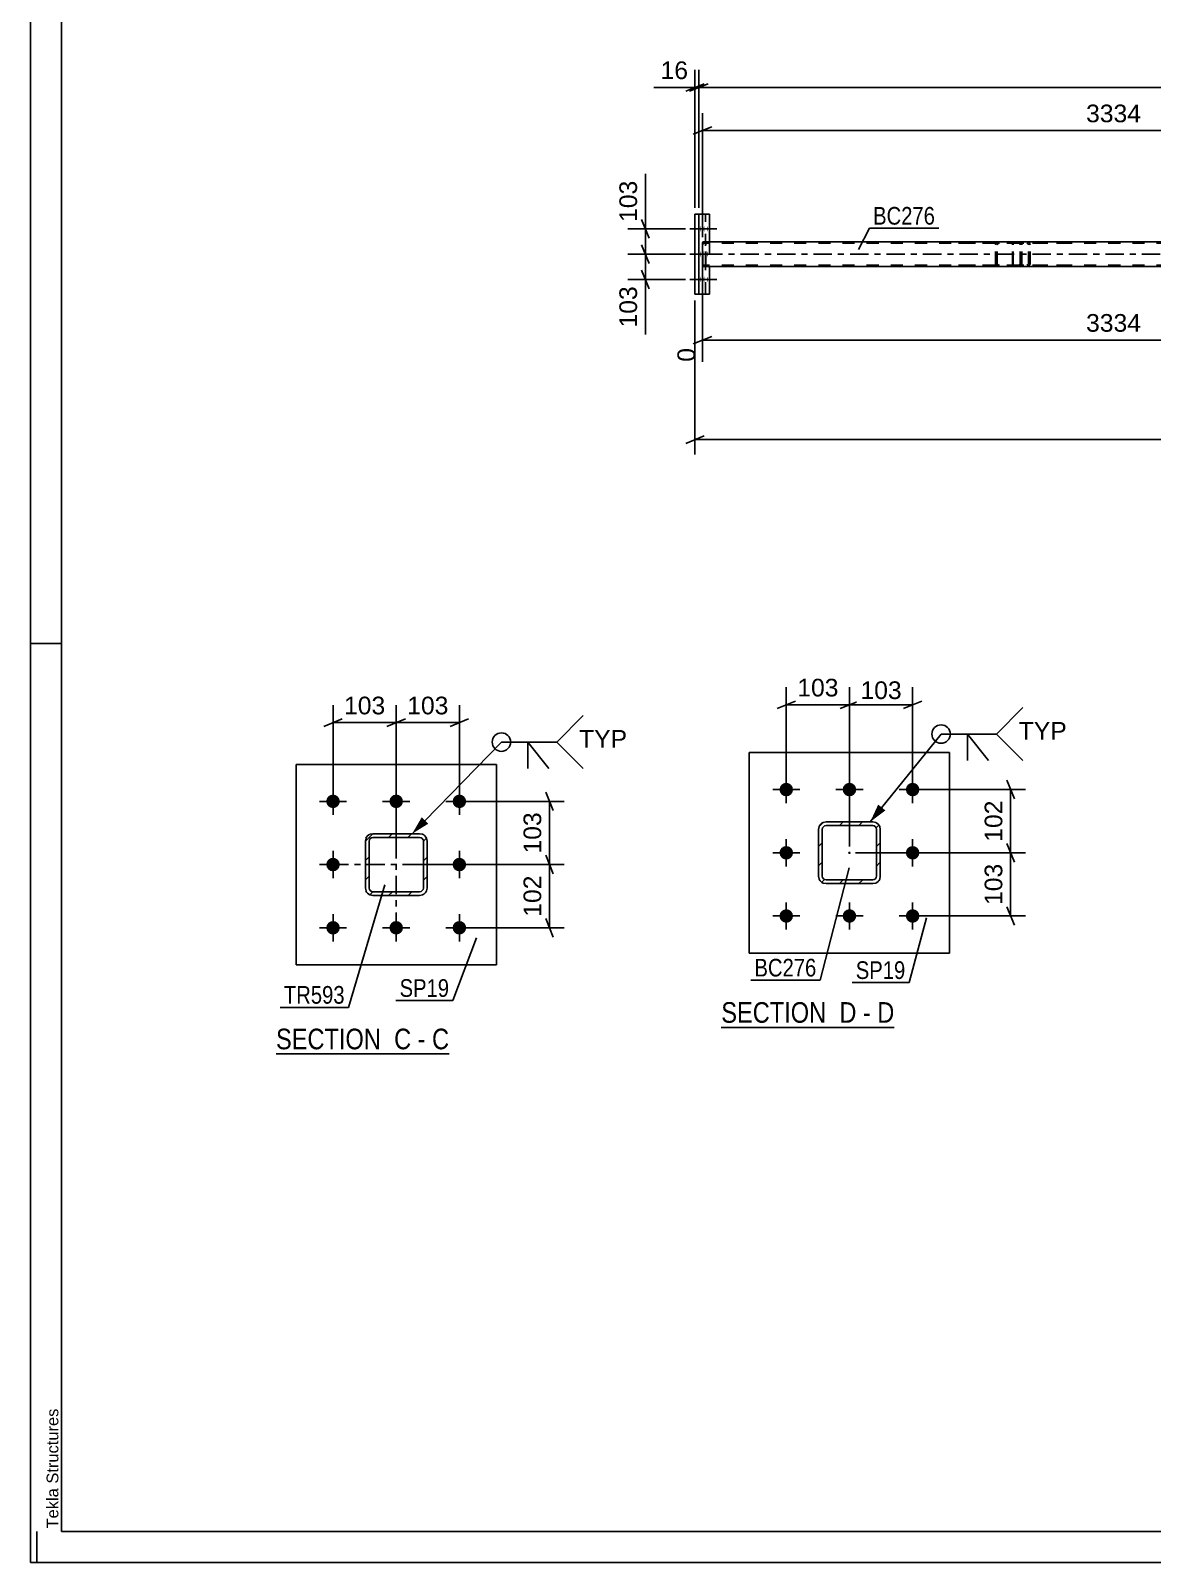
# Model space of a CAD drawing. Header units: millimetres. Extents: x -57 to 784, y -419 to 175.
# Drawn here: x -56.7 to 125.2, y -419.3 to -170.9 of the extents above; entities that cross this region are included whole.
import ezdxf

# ---------------------------------------------------------------- set-up
doc = ezdxf.new("R2010")
doc.units = ezdxf.units.MM
doc.linetypes.add('DXK_LINE_DOT2', pattern=[3.9198, 1.9599, -1.9599])
doc.linetypes.add('DXK_LINE_DOT3', pattern=[5.9187, 2.979, -0.9799, 0.9799, -0.9799])
doc.styles.add('Arial', font='ARIAL.TTF', dxfattribs={"height": 0.2})
doc.styles.add('Arial Narrow', font='ARIALN.TTF', dxfattribs={"height": 0.2})

# ---------------------------------------------------------------- blocks, each defined once
blk = doc.blocks.new('Unknown-122571493-1113')
at = {"color": 5, "linetype": 'Continuous'}
for p, q in [((-56.74, 174.68), (-56.74, -419.32)), ((-51.74, 169.68), (-51.74, -414.32)), ((-51.74, -270.32), (-56.74, -270.32)), ((-55.74, -419.32), (-55.74, -414.32)), ((-51.74, -414.32), (779.26, -414.32)), ((-56.74, -419.32), (784.26, -419.32))]:
    blk.add_line(p, q, dxfattribs=at)
at = {"color": 174, "linetype": 'Continuous', "style": 'Arial'}
blk.add_text('Tekla Structures', height=1.9102, rotation=90, dxfattribs=at).set_placement((-52.24, -413.82))
blk = doc.blocks.new('Unknown-122571493-46 - 4892')
at = {"color": 6, "linetype": 'Continuous'}
blk.add_line((-16.93, -336.87), (11.14, -336.87), dxfattribs=at)
at = {"color": 0, "linetype": 'Continuous'}
blk.add_wipeout([(1.18, -336.12), (1.18, -332.62), (-16.93, -332.62), (-16.93, -336.12)], dxfattribs=at)
at = {"color": 7, "linetype": 'Continuous', "style": 'Arial Narrow'}
blk.add_text('SECTION ', height=3.34, dxfattribs=at).set_placement((-16.93, -336.12))
at = {"color": 0, "linetype": 'Continuous'}
blk.add_wipeout([(5, -336.12), (5, -332.62), (2.23, -332.62), (2.23, -336.12)], dxfattribs=at)
blk.add_wipeout([(7.33, -336.12), (7.33, -332.62), (6.05, -332.62), (6.05, -336.12)], dxfattribs=at)
at = {"color": 7, "linetype": 'Continuous', "style": 'Arial Narrow'}
blk.add_text('C', height=3.34, dxfattribs=at).set_placement((2.23, -336.12))
at = {"color": 0, "linetype": 'Continuous'}
blk.add_wipeout([(11.14, -336.12), (11.14, -332.62), (8.38, -332.62), (8.38, -336.12)], dxfattribs=at)
at = {"color": 7, "linetype": 'Continuous', "style": 'Arial Narrow'}
for s, p in [('C', (8.38, -336.12)), ('-', (6.05, -336.12))]:
    blk.add_text(s, height=3.34, dxfattribs=at).set_placement(p)
blk = doc.blocks.new('Unknown-122571493-47 - 5168')
at = {"color": 6, "linetype": 'Continuous'}
blk.add_line((55.31, -332.57), (83.38, -332.57), dxfattribs=at)
at = {"color": 0, "linetype": 'Continuous'}
blk.add_wipeout([(73.42, -331.82), (73.42, -328.32), (55.31, -328.32), (55.31, -331.82)], dxfattribs=at)
at = {"color": 7, "linetype": 'Continuous', "style": 'Arial Narrow'}
blk.add_text('SECTION ', height=3.34, dxfattribs=at).set_placement((55.31, -331.82))
at = {"color": 0, "linetype": 'Continuous'}
blk.add_wipeout([(77.24, -331.82), (77.24, -328.32), (74.47, -328.32), (74.47, -331.82)], dxfattribs=at)
blk.add_wipeout([(79.56, -331.82), (79.56, -328.32), (78.29, -328.32), (78.29, -331.82)], dxfattribs=at)
at = {"color": 7, "linetype": 'Continuous', "style": 'Arial Narrow'}
blk.add_text('D', height=3.34, dxfattribs=at).set_placement((74.47, -331.82))
at = {"color": 0, "linetype": 'Continuous'}
blk.add_wipeout([(83.38, -331.82), (83.38, -328.32), (80.61, -328.32), (80.61, -331.82)], dxfattribs=at)
at = {"color": 7, "linetype": 'Continuous', "style": 'Arial Narrow'}
for s, p in [('-', (78.29, -331.82)), ('D', (80.61, -331.82))]:
    blk.add_text(s, height=3.34, dxfattribs=at).set_placement(p)
blk = doc.blocks.new('Bolt-122571493-4395 - 4373')
at = {"linetype": 'Continuous'}
for points in [[(51.93, -203.09), (51.93, -203), (51.93, -202.91), (51.94, -202.83), (51.95, -202.76), (51.96, -202.71), (51.97, -202.67), (51.98, -202.65), (51.99, -202.65), (52, -202.67), (52.01, -202.71), (52.02, -202.76), (52.03, -202.83), (52.04, -202.91), (52.04, -203), (52.04, -203.09), (52.04, -203.18), (52.04, -203.27), (52.03, -203.35), (52.02, -203.41), (52.01, -203.47), (52, -203.51), (51.99, -203.53), (51.98, -203.53), (51.97, -203.51), (51.96, -203.47), (51.95, -203.41), (51.94, -203.35), (51.93, -203.27), (51.93, -203.18)], [(52.46, -203.09), (52.46, -203), (52.47, -202.91), (52.47, -202.83), (52.48, -202.76), (52.49, -202.71), (52.5, -202.67), (52.51, -202.65), (52.53, -202.65), (52.54, -202.67), (52.55, -202.71), (52.56, -202.76), (52.57, -202.83), (52.57, -202.91), (52.58, -203), (52.58, -203.09), (52.58, -203.18), (52.57, -203.27), (52.57, -203.35), (52.56, -203.41), (52.55, -203.47), (52.54, -203.51), (52.53, -203.53), (52.51, -203.53), (52.5, -203.51), (52.49, -203.47), (52.48, -203.41), (52.47, -203.35), (52.47, -203.27), (52.46, -203.18)], [(53, -203.09), (53, -203), (53, -202.91), (53.01, -202.83), (53.02, -202.76), (53.03, -202.71), (53.04, -202.67), (53.05, -202.65), (53.06, -202.65), (53.07, -202.67), (53.08, -202.71), (53.09, -202.76), (53.1, -202.83), (53.11, -202.91), (53.11, -203), (53.11, -203.09), (53.11, -203.18), (53.11, -203.27), (53.1, -203.35), (53.09, -203.41), (53.08, -203.47), (53.07, -203.51), (53.06, -203.53), (53.05, -203.53), (53.04, -203.51), (53.03, -203.47), (53.02, -203.41), (53.01, -203.35), (53, -203.27), (53, -203.18)], [(51.93, -207.19), (51.93, -207.1), (51.93, -207.01), (51.94, -206.93), (51.95, -206.86), (51.96, -206.81), (51.97, -206.77), (51.98, -206.75), (51.99, -206.75), (52, -206.77), (52.01, -206.81), (52.02, -206.86), (52.03, -206.93), (52.04, -207.01), (52.04, -207.1), (52.04, -207.19), (52.04, -207.28), (52.04, -207.37), (52.03, -207.45), (52.02, -207.51), (52.01, -207.57), (52, -207.61), (51.99, -207.63), (51.98, -207.63), (51.97, -207.61), (51.96, -207.57), (51.95, -207.51), (51.94, -207.45), (51.93, -207.37), (51.93, -207.28)], [(53, -207.19), (53, -207.1), (53, -207.01), (53.01, -206.93), (53.02, -206.86), (53.03, -206.81), (53.04, -206.77), (53.05, -206.75), (53.06, -206.75), (53.07, -206.77), (53.08, -206.81), (53.09, -206.86), (53.1, -206.93), (53.11, -207.01), (53.11, -207.1), (53.11, -207.19), (53.11, -207.28), (53.11, -207.37), (53.1, -207.45), (53.09, -207.51), (53.08, -207.57), (53.07, -207.61), (53.06, -207.63), (53.05, -207.63), (53.04, -207.61), (53.03, -207.57), (53.02, -207.51), (53.01, -207.45), (53, -207.37), (53, -207.28)], [(51.93, -211.29), (51.93, -211.2), (51.93, -211.11), (51.94, -211.03), (51.95, -210.96), (51.96, -210.91), (51.97, -210.87), (51.98, -210.85), (51.99, -210.85), (52, -210.87), (52.01, -210.91), (52.02, -210.96), (52.03, -211.03), (52.04, -211.11), (52.04, -211.2), (52.04, -211.29), (52.04, -211.38), (52.04, -211.47), (52.03, -211.55), (52.02, -211.61), (52.01, -211.67), (52, -211.71), (51.99, -211.73), (51.98, -211.73), (51.97, -211.71), (51.96, -211.67), (51.95, -211.61), (51.94, -211.55), (51.93, -211.47), (51.93, -211.38)], [(52.46, -211.29), (52.46, -211.2), (52.47, -211.11), (52.47, -211.03), (52.48, -210.96), (52.49, -210.91), (52.5, -210.87), (52.51, -210.85), (52.53, -210.85), (52.54, -210.87), (52.55, -210.91), (52.56, -210.96), (52.57, -211.03), (52.57, -211.11), (52.58, -211.2), (52.58, -211.29), (52.58, -211.38), (52.57, -211.47), (52.57, -211.55), (52.56, -211.61), (52.55, -211.67), (52.54, -211.71), (52.53, -211.73), (52.51, -211.73), (52.5, -211.71), (52.49, -211.67), (52.48, -211.61), (52.47, -211.55), (52.47, -211.47), (52.46, -211.38)], [(53, -211.29), (53, -211.2), (53, -211.11), (53.01, -211.03), (53.02, -210.96), (53.03, -210.91), (53.04, -210.87), (53.05, -210.85), (53.06, -210.85), (53.07, -210.87), (53.08, -210.91), (53.09, -210.96), (53.1, -211.03), (53.11, -211.11), (53.11, -211.2), (53.11, -211.29), (53.11, -211.38), (53.11, -211.47), (53.1, -211.55), (53.09, -211.61), (53.08, -211.67), (53.07, -211.71), (53.06, -211.73), (53.05, -211.73), (53.04, -211.71), (53.03, -211.67), (53.02, -211.61), (53.01, -211.55), (53, -211.47), (53, -211.38)]]:
    blk.add_hatch(color=1, dxfattribs=at).paths.add_polyline_path(points)
at = {"color": 1, "linetype": 'Continuous'}
for p, q in [((50.2, -203.09), (53.49, -203.09)), ((50.73, -203.09), (54.03, -203.09)), ((51.27, -203.09), (54.56, -203.09)), ((50.2, -207.19), (53.49, -207.19)), ((51.27, -207.19), (54.56, -207.19)), ((50.2, -211.29), (53.49, -211.29)), ((50.73, -211.29), (54.03, -211.29)), ((51.27, -211.29), (54.56, -211.29))]:
    blk.add_line(p, q, dxfattribs=at)
blk = doc.blocks.new('Part-122571493-4465 - 4373')
at = {"color": 2, "linetype": 'Continuous'}
for p, q in [((52.26, -205.48), (52.27, -205.33)), ((52.26, -205.67), (52.26, -205.48)), ((52.26, -208.71), (52.26, -205.67)), ((52.27, -205.33), (52.3, -205.23)), ((52.3, -205.23), (52.32, -205.19)), ((52.32, -205.19), (184.81, -205.19)), ((52.26, -208.89), (52.26, -208.71)), ((52.27, -209.05), (52.26, -208.89)), ((52.3, -209.15), (52.27, -209.05)), ((52.32, -209.19), (52.3, -209.15)), ((184.81, -209.19), (52.32, -209.19))]:
    blk.add_line(p, q, dxfattribs=at)
at = {"color": 7, "linetype": 'DXK_LINE_DOT2'}
for p, q in [((52.3, -205.5), (52.29, -205.58)), ((52.29, -205.58), (52.29, -205.67)), ((52.29, -208.71), (52.29, -205.67)), ((52.31, -205.45), (52.3, -205.5)), ((52.32, -205.43), (52.31, -205.45)), ((708.02, -205.43), (52.32, -205.43)), ((52.72, -205.19), (52.74, -205.23)), ((52.73, -205.45), (52.72, -205.43)), ((52.74, -205.5), (52.73, -205.45)), ((52.74, -205.23), (52.76, -205.33)), ((52.75, -205.58), (52.74, -205.5)), ((52.75, -205.67), (52.75, -205.58)), ((52.75, -208.71), (52.75, -205.67)), ((52.76, -205.33), (52.78, -205.48)), ((52.78, -205.48), (52.78, -205.67)), ((52.78, -208.71), (52.78, -205.67)), ((52.29, -208.71), (52.29, -208.8)), ((52.29, -208.8), (52.3, -208.88)), ((52.3, -208.88), (52.31, -208.93)), ((52.31, -208.93), (52.32, -208.95)), ((708.02, -208.95), (52.32, -208.95)), ((52.72, -208.95), (52.73, -208.93)), ((52.74, -209.15), (52.72, -209.19)), ((52.73, -208.93), (52.74, -208.88)), ((52.74, -208.88), (52.75, -208.8)), ((52.76, -209.05), (52.74, -209.15)), ((52.75, -208.8), (52.75, -208.71)), ((52.78, -208.89), (52.76, -209.05)), ((52.78, -208.71), (52.78, -208.89))]:
    blk.add_line(p, q, dxfattribs=at)
at = {"color": 7, "linetype": 'DXK_LINE_DOT3'}
blk.add_line((52.52, -207.19), (708.02, -207.19), dxfattribs=at)
blk = doc.blocks.new('Part-122571493-4575 - 4373')
at = {"color": 7, "linetype": 'DXK_LINE_DOT2'}
for p, q in [((103.57, -205.19), (92.43, -205.19)), ((103.57, -205.43), (92.43, -205.43)), ((99.86, -205.5), (99.82, -205.67)), ((99.82, -208.71), (99.82, -205.67)), ((99.86, -205.48), (99.86, -205.5)), ((100.08, -205.67), (100.1, -205.58)), ((100.08, -208.71), (100.08, -205.67)), ((100.1, -205.58), (100.15, -205.5)), ((100.33, -205.19), (100.14, -205.23)), ((100.15, -205.5), (100.24, -205.45)), ((100.24, -205.45), (100.33, -205.43)), ((103.76, -205.23), (103.57, -205.19)), ((103.57, -205.43), (103.67, -205.45)), ((103.67, -205.45), (103.75, -205.5)), ((103.75, -205.5), (103.8, -205.58)), ((103.8, -205.58), (103.82, -205.67)), ((103.82, -208.71), (103.82, -205.67)), ((104.04, -205.5), (104.04, -205.48)), ((104.08, -205.67), (104.04, -205.5)), ((104.08, -208.71), (104.08, -205.67)), ((103.57, -208.95), (92.43, -208.95)), ((103.57, -209.19), (92.43, -209.19)), ((99.82, -208.71), (99.86, -208.89)), ((100.1, -208.8), (100.08, -208.71)), ((100.15, -208.88), (100.1, -208.8)), ((100.14, -209.15), (100.33, -209.19)), ((100.24, -208.93), (100.15, -208.88)), ((100.33, -208.95), (100.24, -208.93)), ((103.67, -208.93), (103.57, -208.95)), ((103.57, -209.19), (103.76, -209.15)), ((103.75, -208.88), (103.67, -208.93)), ((103.8, -208.8), (103.75, -208.88)), ((103.82, -208.71), (103.8, -208.8)), ((104.04, -208.89), (104.08, -208.71))]:
    blk.add_line(p, q, dxfattribs=at)
for centre, start, end in [((100.31, -205.69), 110.7583, 155.68), ((103.59, -205.69), 24.32, 69.2417), ((100.31, -208.69), 204.32, 249.2417), ((103.59, -208.69), 290.7583, 335.68)]:
    blk.add_arc(centre, 0.496, start, end, dxfattribs=at)
blk = doc.blocks.new('Part-122571493-4585 - 4373')
at = {"color": 2, "linetype": 'Continuous'}
for p, q in [((53.37, -200.69), (51.04, -200.69)), ((51.04, -200.69), (51.04, -213.69)), ((51.67, -213.69), (51.67, -200.69)), ((53.37, -200.69), (53.37, -205.19)), ((53.37, -213.69), (53.37, -209.19)), ((53.37, -213.69), (51.04, -213.69))]:
    blk.add_line(p, q, dxfattribs=at)
at = {"color": 7, "linetype": 'DXK_LINE_DOT2'}
for p, q in [((52.73, -213.69), (52.73, -200.69)), ((53.37, -205.19), (53.37, -209.19))]:
    blk.add_line(p, q, dxfattribs=at)
blk = doc.blocks.new('Part-122571493-4587 - 4373')
at = {"color": 7, "linetype": 'DXK_LINE_DOT2'}
for p, q in [((102.55, -205.48), (102.53, -205.67)), ((102.53, -208.71), (102.53, -205.67)), ((102.61, -205.33), (102.55, -205.48)), ((102.7, -205.23), (102.61, -205.33)), ((102.67, -205.67), (102.68, -205.58)), ((102.67, -208.71), (102.67, -205.67)), ((102.68, -205.58), (102.71, -205.5)), ((102.8, -205.19), (102.7, -205.23)), ((102.71, -205.5), (102.75, -205.45)), ((102.75, -205.45), (102.8, -205.43)), ((111.66, -205.19), (102.8, -205.19)), ((111.66, -205.43), (102.8, -205.43)), ((104.08, -205.43), (104.08, -205.19)), ((105.09, -205.23), (104.89, -205.19)), ((104.89, -205.43), (104.99, -205.45)), ((104.99, -205.45), (105.07, -205.5)), ((105.07, -205.5), (105.13, -205.58)), ((105.13, -205.58), (105.15, -205.67)), ((105.15, -208.71), (105.15, -205.67)), ((105.36, -205.5), (105.36, -205.48)), ((105.4, -205.67), (105.36, -205.5)), ((105.4, -208.71), (105.4, -205.67)), ((102.53, -208.71), (102.55, -208.89)), ((102.55, -208.89), (102.61, -209.05)), ((102.61, -209.05), (102.7, -209.15)), ((102.68, -208.8), (102.67, -208.71)), ((102.71, -208.88), (102.68, -208.8)), ((102.7, -209.15), (102.8, -209.19)), ((102.75, -208.93), (102.71, -208.88)), ((102.8, -208.95), (102.75, -208.93)), ((111.66, -208.95), (102.8, -208.95)), ((111.66, -209.19), (102.8, -209.19)), ((104.08, -209.19), (104.08, -208.95)), ((104.99, -208.93), (104.89, -208.95)), ((104.89, -209.19), (105.09, -209.15)), ((105.07, -208.88), (104.99, -208.93)), ((105.13, -208.8), (105.07, -208.88)), ((105.15, -208.71), (105.13, -208.8)), ((105.36, -208.89), (105.4, -208.71))]:
    blk.add_line(p, q, dxfattribs=at)
for centre, start, end in [((104.91, -205.68), 23.8494, 68.8059), ((104.91, -208.69), 291.1941, 336.1506)]:
    blk.add_arc(centre, 0.492, start, end, dxfattribs=at)
blk = doc.blocks.new('Part-122571493-4924 - 4892')
at = {"color": 2, "linetype": 'Continuous'}
for p, q in [((-13.68, -289.92), (18.82, -289.92)), ((-13.68, -322.42), (-13.68, -289.92)), ((18.82, -289.92), (18.82, -322.42)), ((18.82, -322.42), (-13.68, -322.42))]:
    blk.add_line(p, q, dxfattribs=at)
blk = doc.blocks.new('Part-122571493-4956 - 4892')
at = {"linetype": 'Continuous'}
h = blk.add_hatch(dxfattribs=at)
h.set_pattern_fill('', scale=0.7, style=0, pattern_type=0)
h.set_pattern_definition([(45, (-1.2254, -301.1666), (-1.57154, 1.57154), [])])
h.paths.add_polyline_path([(6.37, -301.17), (-1.23, -301.17), (-1.68, -301.26), (-2.07, -301.52), (-2.33, -301.91), (-2.43, -302.37), (-2.43, -309.97), (-2.33, -310.43), (-2.07, -310.82), (-1.68, -311.08), (-1.23, -311.17), (6.37, -311.17), (6.83, -311.08), (7.22, -310.82), (7.48, -310.43), (7.57, -309.97), (7.57, -302.37), (7.48, -301.91), (7.22, -301.52), (6.83, -301.26)])
h.paths.add_polyline_path([(6.93, -302.14), (6.97, -302.37), (6.97, -309.97), (6.93, -310.2), (6.8, -310.39), (6.6, -310.52), (6.37, -310.57), (-1.23, -310.57), (-1.45, -310.52), (-1.65, -310.39), (-1.78, -310.2), (-1.83, -309.97), (-1.83, -302.37), (-1.78, -302.14), (-1.65, -301.94), (-1.45, -301.81), (-1.23, -301.77), (6.37, -301.77), (6.6, -301.81), (6.8, -301.94)])
at = {"color": 7, "linetype": 'DXK_LINE_DOT3'}
for p, q in [((2.57, -296.17), (2.57, -316.17)), ((12.57, -306.17), (-7.43, -306.17))]:
    blk.add_line(p, q, dxfattribs=at)
at = {"color": 7, "linetype": 'DXK_LINE_DOT2'}
for p, q in [((-2.43, -302.37), (-2.33, -301.91)), ((-2.43, -309.97), (-2.43, -302.37)), ((-1.78, -302.14), (-1.83, -302.37)), ((-1.83, -309.97), (-1.83, -302.37)), ((-1.65, -301.94), (-1.78, -302.14)), ((-1.68, -301.26), (-1.23, -301.17)), ((-1.45, -301.81), (-1.65, -301.94)), ((-1.23, -301.77), (-1.45, -301.81)), ((-1.23, -301.17), (6.37, -301.17)), ((6.37, -301.77), (-1.23, -301.77)), ((6.37, -301.17), (6.83, -301.26)), ((6.6, -301.81), (6.37, -301.77)), ((6.8, -301.94), (6.6, -301.81)), ((6.93, -302.14), (6.8, -301.94)), ((6.97, -302.37), (6.93, -302.14)), ((6.97, -309.97), (6.97, -302.37)), ((7.48, -301.91), (7.57, -302.37)), ((7.57, -309.97), (7.57, -302.37)), ((-2.33, -310.43), (-2.43, -309.97)), ((-1.83, -309.97), (-1.78, -310.2)), ((-1.78, -310.2), (-1.65, -310.39)), ((-1.65, -310.39), (-1.45, -310.52)), ((6.6, -310.52), (6.8, -310.39)), ((6.8, -310.39), (6.93, -310.2)), ((6.93, -310.2), (6.97, -309.97)), ((7.57, -309.97), (7.48, -310.43)), ((-1.23, -311.17), (-1.68, -311.08)), ((-1.45, -310.52), (-1.23, -310.57)), ((-1.23, -310.57), (6.37, -310.57)), ((-1.23, -311.17), (6.37, -311.17)), ((6.37, -310.57), (6.6, -310.52)), ((6.83, -311.08), (6.37, -311.17))]:
    blk.add_line(p, q, dxfattribs=at)
at = {"color": 2, "linetype": 'Continuous'}
for p, q in [((-2.33, -301.91), (-2.43, -302.37)), ((-2.43, -309.97), (-2.43, -302.37)), ((-1.83, -302.37), (-1.78, -302.14)), ((-1.83, -309.97), (-1.83, -302.37)), ((-1.78, -302.14), (-1.65, -301.94)), ((-1.23, -301.17), (-1.68, -301.26)), ((-1.65, -301.94), (-1.45, -301.81)), ((-1.45, -301.81), (-1.23, -301.77)), ((-1.23, -301.17), (6.37, -301.17)), ((-1.23, -301.77), (6.37, -301.77)), ((6.83, -301.26), (6.37, -301.17)), ((6.37, -301.77), (6.6, -301.81)), ((6.6, -301.81), (6.8, -301.94)), ((6.8, -301.94), (6.93, -302.14)), ((6.93, -302.14), (6.97, -302.37)), ((6.97, -309.97), (6.97, -302.37)), ((7.57, -302.37), (7.48, -301.91)), ((7.57, -309.97), (7.57, -302.37)), ((-2.43, -309.97), (-2.33, -310.43)), ((-1.78, -310.2), (-1.83, -309.97)), ((-1.65, -310.39), (-1.78, -310.2)), ((-1.45, -310.52), (-1.65, -310.39)), ((6.8, -310.39), (6.6, -310.52)), ((6.93, -310.2), (6.8, -310.39)), ((6.97, -309.97), (6.93, -310.2)), ((7.48, -310.43), (7.57, -309.97)), ((-1.68, -311.08), (-1.23, -311.17)), ((-1.23, -310.57), (-1.45, -310.52)), ((-1.23, -310.57), (6.37, -310.57)), ((-1.23, -311.17), (6.37, -311.17)), ((6.6, -310.52), (6.37, -310.57)), ((6.37, -311.17), (6.83, -311.08))]:
    blk.add_line(p, q, dxfattribs=at)
at = {"color": 7, "linetype": 'DXK_LINE_DOT2'}
for centre, start, end in [((-1.23, -302.37), 112.5, 157.5), ((6.37, -302.37), 22.5, 67.5), ((-1.23, -309.97), 202.5, 247.5), ((6.37, -309.97), 292.5, 337.5)]:
    blk.add_arc(centre, 1.2, start, end, dxfattribs=at)
at = {"color": 2, "linetype": 'Continuous'}
for centre, start, end in [((-1.23, -302.37), 112.5, 157.5), ((6.37, -302.37), 22.5, 67.5), ((-1.23, -309.97), 202.5, 247.5), ((6.37, -309.97), 292.5, 337.5)]:
    blk.add_arc(centre, 1.2, start, end, dxfattribs=at)
blk = doc.blocks.new('Bolt-122571493-4990 - 4892')
at = {"linetype": 'Continuous'}
for points in [[(-6.58, -295.92, -1), (-8.78, -295.92, -1)], [(3.67, -295.92, -1), (1.47, -295.92, -1)], [(13.92, -295.92, -1), (11.72, -295.92, -1)], [(-6.58, -306.17, -1), (-8.78, -306.17, -1)], [(13.92, -306.17, -1), (11.72, -306.17, -1)], [(-6.58, -316.42, -1), (-8.78, -316.42, -1)], [(3.67, -316.42, -1), (1.47, -316.42, -1)], [(13.92, -316.42, -1), (11.72, -316.42, -1)]]:
    blk.add_hatch(color=1, dxfattribs=at).paths.add_polyline_path(points)
at = {"color": 1, "linetype": 'Continuous'}
for p, q in [((-7.68, -293.72), (-7.68, -298.12)), ((2.57, -293.72), (2.57, -298.12)), ((12.82, -293.72), (12.82, -298.12)), ((-5.48, -295.92), (-9.88, -295.92)), ((4.77, -295.92), (0.37, -295.92)), ((15.02, -295.92), (10.62, -295.92)), ((-7.68, -303.97), (-7.68, -308.37)), ((12.82, -303.97), (12.82, -308.37)), ((-5.48, -306.17), (-9.88, -306.17)), ((15.02, -306.17), (10.62, -306.17)), ((-7.68, -314.22), (-7.68, -318.62)), ((2.57, -314.22), (2.57, -318.62)), ((12.82, -314.22), (12.82, -318.62)), ((-5.48, -316.42), (-9.88, -316.42)), ((4.77, -316.42), (0.37, -316.42)), ((15.02, -316.42), (10.62, -316.42))]:
    blk.add_line(p, q, dxfattribs=at)
blk = doc.blocks.new('Part-122571493-5337 - 5168')
at = {"color": 2, "linetype": 'Continuous'}
for p, q in [((92.35, -288.01), (59.85, -288.01)), ((59.85, -288.01), (59.85, -320.51)), ((92.35, -288.01), (92.35, -320.51)), ((92.35, -320.51), (59.85, -320.51))]:
    blk.add_line(p, q, dxfattribs=at)
blk = doc.blocks.new('Part-122571493-5233 - 5168')
at = {"linetype": 'Continuous'}
h = blk.add_hatch(dxfattribs=at)
h.set_pattern_fill('', scale=0.7, style=0, pattern_type=0)
h.set_pattern_definition([(45, (71.843, -299.3472), (-1.57154, 1.57154), [])])
h.paths.add_polyline_path([(72.3, -299.26), (71.84, -299.35), (71.45, -299.61), (71.19, -300), (71.1, -300.46), (71.1, -308.06), (71.19, -308.52), (71.45, -308.9), (71.84, -309.16), (72.3, -309.26), (79.9, -309.26), (80.36, -309.16), (80.75, -308.9), (81.01, -308.52), (81.1, -308.06), (81.1, -300.46), (81.01, -300), (80.75, -299.61), (80.36, -299.35), (79.9, -299.26)])
h.paths.add_polyline_path([(79.9, -299.86), (80.13, -299.9), (80.33, -300.03), (80.46, -300.23), (80.5, -300.46), (80.5, -308.06), (80.46, -308.29), (80.33, -308.48), (80.13, -308.61), (79.9, -308.66), (72.3, -308.66), (72.07, -308.61), (71.88, -308.48), (71.75, -308.29), (71.7, -308.06), (71.7, -300.46), (71.75, -300.23), (71.88, -300.03), (72.07, -299.9), (72.3, -299.86)])
blk.add_hatch(color=246, dxfattribs=at).paths.add_polyline_path([(76.1, -304.36, -1), (76.1, -304.16, -1)])
at = {"color": 7, "linetype": 'DXK_LINE_DOT2'}
for p, q in [((71.1, -300.46), (71.19, -300)), ((71.1, -308.06), (71.1, -300.46)), ((71.75, -300.23), (71.7, -300.46)), ((71.7, -308.06), (71.7, -300.46)), ((71.88, -300.03), (71.75, -300.23)), ((71.84, -299.35), (72.3, -299.26)), ((72.07, -299.9), (71.88, -300.03)), ((72.3, -299.86), (72.07, -299.9)), ((72.3, -299.26), (79.9, -299.26)), ((79.9, -299.86), (72.3, -299.86)), ((79.9, -299.26), (80.36, -299.35)), ((80.13, -299.9), (79.9, -299.86)), ((80.33, -300.03), (80.13, -299.9)), ((80.46, -300.23), (80.33, -300.03)), ((80.5, -300.46), (80.46, -300.23)), ((80.5, -308.06), (80.5, -300.46)), ((81.01, -300), (81.1, -300.46)), ((81.1, -308.06), (81.1, -300.46)), ((71.19, -308.52), (71.1, -308.06)), ((71.7, -308.06), (71.75, -308.29)), ((71.75, -308.29), (71.88, -308.48)), ((72.3, -309.26), (71.84, -309.16)), ((71.88, -308.48), (72.07, -308.61)), ((72.07, -308.61), (72.3, -308.66)), ((72.3, -308.66), (79.9, -308.66)), ((72.3, -309.26), (79.9, -309.26)), ((79.9, -308.66), (80.13, -308.61)), ((80.36, -309.16), (79.9, -309.26)), ((80.13, -308.61), (80.33, -308.48)), ((80.33, -308.48), (80.46, -308.29)), ((80.46, -308.29), (80.5, -308.06)), ((81.1, -308.06), (81.01, -308.52))]:
    blk.add_line(p, q, dxfattribs=at)
at = {"color": 2, "linetype": 'Continuous'}
for p, q in [((71.19, -300), (71.1, -300.46)), ((71.1, -308.06), (71.1, -300.46)), ((71.7, -300.46), (71.75, -300.23)), ((71.7, -308.06), (71.7, -300.46)), ((71.75, -300.23), (71.88, -300.03)), ((72.3, -299.26), (71.84, -299.35)), ((71.88, -300.03), (72.07, -299.9)), ((72.07, -299.9), (72.3, -299.86)), ((72.3, -299.26), (79.9, -299.26)), ((72.3, -299.86), (79.9, -299.86)), ((80.36, -299.35), (79.9, -299.26)), ((79.9, -299.86), (80.13, -299.9)), ((80.13, -299.9), (80.33, -300.03)), ((80.33, -300.03), (80.46, -300.23)), ((80.46, -300.23), (80.5, -300.46)), ((80.5, -308.06), (80.5, -300.46)), ((81.1, -300.46), (81.01, -300)), ((81.1, -308.06), (81.1, -300.46)), ((71.1, -308.06), (71.19, -308.52)), ((71.75, -308.29), (71.7, -308.06)), ((71.88, -308.48), (71.75, -308.29)), ((71.84, -309.16), (72.3, -309.26)), ((72.07, -308.61), (71.88, -308.48)), ((72.3, -308.66), (72.07, -308.61)), ((72.3, -308.66), (79.9, -308.66)), ((72.3, -309.26), (79.9, -309.26)), ((80.13, -308.61), (79.9, -308.66)), ((79.9, -309.26), (80.36, -309.16)), ((80.33, -308.48), (80.13, -308.61)), ((80.46, -308.29), (80.33, -308.48)), ((80.5, -308.06), (80.46, -308.29)), ((81.01, -308.52), (81.1, -308.06))]:
    blk.add_line(p, q, dxfattribs=at)
at = {"color": 7, "linetype": 'DXK_LINE_DOT3'}
blk.add_line((76.1, -304.26), (76.1, -304.26), dxfattribs=at)
at = {"color": 246, "linetype": 'DXK_LINE_DOT2'}
blk.add_line((76.1, -304.26), (76.1, -304.26), dxfattribs=at)
at = {"color": 246, "linetype": 'Continuous'}
blk.add_circle((76.1, -304.26), 0.1, dxfattribs=at)
at = {"color": 7, "linetype": 'DXK_LINE_DOT2'}
for centre, start, end in [((72.3, -300.46), 112.5, 157.5), ((79.9, -300.46), 22.5, 67.5), ((72.3, -308.06), 202.5, 247.5), ((79.9, -308.06), 292.5, 337.5)]:
    blk.add_arc(centre, 1.2, start, end, dxfattribs=at)
at = {"color": 2, "linetype": 'Continuous'}
for centre, start, end in [((72.3, -300.46), 112.5, 157.5), ((79.9, -300.46), 22.5, 67.5), ((72.3, -308.06), 202.5, 247.5), ((79.9, -308.06), 292.5, 337.5)]:
    blk.add_arc(centre, 1.2, start, end, dxfattribs=at)
blk = doc.blocks.new('Bolt-122571493-5224 - 5168')
at = {"linetype": 'Continuous'}
for points in [[(66.95, -294.01, -1), (64.75, -294.01, -1)], [(77.2, -294.01, -1), (75, -294.01, -1)], [(87.45, -294.01, -1), (85.25, -294.01, -1)], [(66.95, -304.26, -1), (64.75, -304.26, -1)], [(87.45, -304.26, -1), (85.25, -304.26, -1)], [(66.95, -314.51, -1), (64.75, -314.51, -1)], [(77.2, -314.51, -1), (75, -314.51, -1)], [(87.45, -314.51, -1), (85.25, -314.51, -1)]]:
    blk.add_hatch(color=1, dxfattribs=at).paths.add_polyline_path(points)
at = {"color": 1, "linetype": 'Continuous'}
for p, q in [((65.85, -291.81), (65.85, -296.21)), ((76.1, -291.81), (76.1, -296.21)), ((86.35, -291.81), (86.35, -296.21)), ((68.05, -294.01), (63.65, -294.01)), ((78.3, -294.01), (73.9, -294.01)), ((88.55, -294.01), (84.15, -294.01)), ((65.85, -302.06), (65.85, -306.46)), ((86.35, -302.06), (86.35, -306.46)), ((68.05, -304.26), (63.65, -304.26)), ((88.55, -304.26), (84.15, -304.26)), ((65.85, -312.31), (65.85, -316.71)), ((76.1, -312.31), (76.1, -316.71)), ((86.35, -312.31), (86.35, -316.71)), ((68.05, -314.51), (63.65, -314.51)), ((78.3, -314.51), (73.9, -314.51)), ((88.55, -314.51), (84.15, -314.51))]:
    blk.add_line(p, q, dxfattribs=at)
blk = doc.blocks.new('StraightDimension-122571493-4757 - 4373')
at = {"color": 7, "linetype": 'Continuous'}
for p, q in [((52.26, -204.41), (52.26, -184.3)), ((185.61, -203.79), (185.61, -184.3)), ((53.76, -186.55), (50.76, -187.75)), ((52.26, -187.15), (185.61, -187.15)), ((184.11, -187.75), (187.11, -186.55))]:
    blk.add_line(p, q, dxfattribs=at)
at = {"color": 0}
blk.add_wipeout([(123.98, -186.4), (123.98, -182.2), (113.89, -182.2), (113.89, -186.4)], dxfattribs=at)
at = {"color": 3, "style": 'Arial'}
blk.add_text('3334', height=2.865, dxfattribs=at).set_placement((114.49, -185.8))
blk = doc.blocks.new('StraightDimension-122571493-4683 - 4373')
at = {"color": 7, "linetype": 'Continuous'}
for p, q in [((52.26, -208.19), (52.26, -224.64)), ((185.61, -210.59), (185.61, -231.31)), ((53.76, -220.52), (50.76, -221.72)), ((184.11, -221.72), (187.11, -220.52)), ((52.26, -221.12), (185.61, -221.12))]:
    blk.add_line(p, q, dxfattribs=at)
at = {"color": 0}
blk.add_wipeout([(123.98, -220.37), (123.98, -216.17), (113.89, -216.17), (113.89, -220.37)], dxfattribs=at)
at = {"color": 0, "linetype": 'Continuous'}
for points in [[(51.66, -221.82), (47.46, -221.82), (47.46, -225.24), (51.66, -225.24)], [(185.01, -221.82), (180.81, -221.82), (180.81, -231.91), (185.01, -231.91)]]:
    blk.add_wipeout(points, dxfattribs=at)
at = {"color": 3, "style": 'Arial'}
blk.add_text('3334', height=2.865, dxfattribs=at).set_placement((114.49, -219.77))
at = {"color": 3, "linetype": 'Continuous', "style": 'Arial'}
for s, height, p in [('0', 2.87, (51.06, -224.64)), ('3334', 2.865, (184.41, -231.31))]:
    blk.add_text(s, height=height, rotation=90.0002, dxfattribs=at).set_placement(p)
blk = doc.blocks.new('StraightDimension-122571493-4785 - 4373')
at = {"color": 7, "linetype": 'Continuous'}
for p, q in [((51.04, -199.69), (51.04, -177.3)), ((51.67, -199.69), (51.67, -177.3)), ((49.54, -180.75), (52.54, -179.55)), ((53.17, -179.55), (50.17, -180.75)), ((51.04, -180.15), (51.67, -180.15))]:
    blk.add_line(p, q, dxfattribs=at)
at = {"color": 0}
blk.add_wipeout([(50.51, -179.4), (50.51, -175.2), (44.86, -175.2), (44.86, -179.4)], dxfattribs=at)
at = {"color": 7, "linetype": 'Continuous'}
blk.add_line((51.04, -180.15), (44.34, -180.15), dxfattribs=at)
blk.add_line((51.04, -180.15), (44.34, -180.15), dxfattribs=at)
at = {"color": 3, "style": 'Arial'}
blk.add_text('16', height=2.865, dxfattribs=at).set_placement((45.46, -178.8))
blk = doc.blocks.new('StraightDimension-122571493-4789 - 4373')
at = {"color": 7, "linetype": 'Continuous'}
for p, q in [((51.67, -199.69), (51.67, -177.3)), ((53.17, -179.55), (50.17, -180.75)), ((51.67, -180.15), (716.64, -180.15))]:
    blk.add_line(p, q, dxfattribs=at)
blk = doc.blocks.new('StraightDimension-122571493-4804 - 4373')
at = {"color": 7, "linetype": 'Continuous'}
for p, q in [((49.5, -203.09), (40.14, -203.09)), ((42.39, -201.59), (43.59, -204.59)), ((42.99, -207.19), (42.99, -203.09)), ((43.59, -208.69), (42.39, -205.69)), ((49.5, -207.19), (40.14, -207.19))]:
    blk.add_line(p, q, dxfattribs=at)
at = {"color": 0}
blk.add_wipeout([(42.24, -194.69), (38.04, -194.69), (38.04, -202.56), (42.24, -202.56)], dxfattribs=at)
at = {"color": 7, "linetype": 'Continuous'}
blk.add_line((42.99, -203.09), (42.99, -194.17), dxfattribs=at)
blk.add_line((42.99, -203.09), (42.99, -194.17), dxfattribs=at)
at = {"color": 3, "style": 'Arial'}
blk.add_text('103', height=2.865, rotation=90.0002, dxfattribs=at).set_placement((41.64, -201.96))
blk = doc.blocks.new('StraightDimension-122571493-4808 - 4373')
at = {"color": 7, "linetype": 'Continuous'}
for p, q in [((42.39, -205.69), (43.59, -208.69)), ((49.5, -207.19), (40.14, -207.19)), ((42.99, -211.29), (42.99, -207.19)), ((43.59, -212.79), (42.39, -209.79)), ((49.5, -211.29), (40.14, -211.29))]:
    blk.add_line(p, q, dxfattribs=at)
at = {"color": 0}
blk.add_wipeout([(42.24, -211.81), (38.04, -211.81), (38.04, -219.68), (42.24, -219.68)], dxfattribs=at)
at = {"color": 7, "linetype": 'Continuous'}
blk.add_line((42.99, -211.29), (42.99, -220.21), dxfattribs=at)
blk.add_line((42.99, -211.29), (42.99, -220.21), dxfattribs=at)
at = {"color": 3, "style": 'Arial'}
blk.add_text('103', height=2.865, rotation=90.0002, dxfattribs=at).set_placement((41.64, -219.08))
blk = doc.blocks.new('StraightDimension-122571493-4813 - 4373')
at = {"color": 7, "linetype": 'Continuous'}
for p, q in [((51.04, -214.69), (51.04, -239.67)), ((52.54, -236.67), (49.54, -237.87)), ((51.04, -237.27), (717.28, -237.27))]:
    blk.add_line(p, q, dxfattribs=at)
blk = doc.blocks.new('StraightDimension-122571493-5084 - 4892')
at = {"color": 7, "linetype": 'Continuous'}
for p, q in [((26.84, -294.42), (28.04, -297.42)), ((13.82, -295.92), (29.84, -295.92)), ((27.44, -306.17), (27.44, -295.92)), ((28.04, -307.67), (26.84, -304.67)), ((3.57, -306.17), (29.84, -306.17))]:
    blk.add_line(p, q, dxfattribs=at)
at = {"color": 0}
blk.add_wipeout([(26.69, -297.11), (22.49, -297.11), (22.49, -304.98), (26.69, -304.98)], dxfattribs=at)
at = {"color": 3, "style": 'Arial'}
blk.add_text('103', height=2.865, rotation=90.0002, dxfattribs=at).set_placement((26.09, -304.38))
blk = doc.blocks.new('StraightDimension-122571493-5101 - 4892')
at = {"color": 7, "linetype": 'Continuous'}
for p, q in [((26.84, -304.67), (28.04, -307.67)), ((3.57, -306.17), (29.84, -306.17)), ((27.44, -316.42), (27.44, -306.17)), ((28.04, -317.92), (26.84, -314.92)), ((13.82, -316.42), (29.84, -316.42))]:
    blk.add_line(p, q, dxfattribs=at)
at = {"color": 0}
blk.add_wipeout([(26.69, -307.36), (22.49, -307.36), (22.49, -315.23), (26.69, -315.23)], dxfattribs=at)
at = {"color": 3, "style": 'Arial'}
blk.add_text('102', height=2.865, rotation=90.0002, dxfattribs=at).set_placement((26.09, -314.63))
blk = doc.blocks.new('StraightDimension-122571493-5119 - 4892')
at = {"color": 7, "linetype": 'Continuous'}
for p, q in [((2.57, -305.17), (2.57, -280.31)), ((12.82, -294.92), (12.82, -280.31)), ((1.07, -283.76), (4.07, -282.56)), ((14.32, -282.56), (11.32, -283.76)), ((2.57, -283.16), (12.82, -283.16))]:
    blk.add_line(p, q, dxfattribs=at)
at = {"color": 0}
blk.add_wipeout([(11.64, -282.41), (11.64, -278.21), (3.76, -278.21), (3.76, -282.41)], dxfattribs=at)
at = {"color": 3, "style": 'Arial'}
blk.add_text('103', height=2.865, dxfattribs=at).set_placement((4.36, -281.81))
blk = doc.blocks.new('StraightDimension-122571493-5136 - 4892')
at = {"color": 7, "linetype": 'Continuous'}
for p, q in [((-7.68, -294.92), (-7.68, -280.31)), ((2.57, -305.17), (2.57, -280.31)), ((-9.18, -283.76), (-6.18, -282.56)), ((4.07, -282.56), (1.07, -283.76)), ((-7.68, -283.16), (2.57, -283.16))]:
    blk.add_line(p, q, dxfattribs=at)
at = {"color": 0}
blk.add_wipeout([(1.39, -282.41), (1.39, -278.21), (-6.49, -278.21), (-6.49, -282.41)], dxfattribs=at)
at = {"color": 3, "style": 'Arial'}
blk.add_text('103', height=2.865, dxfattribs=at).set_placement((-5.89, -281.81))
blk = doc.blocks.new('StraightDimension-122571493-5360 - 5168')
at = {"color": 7, "linetype": 'Continuous'}
for p, q in [((65.85, -293.01), (65.85, -277.41)), ((76.1, -303.26), (76.1, -277.41)), ((64.35, -280.86), (67.35, -279.66)), ((65.85, -280.26), (76.1, -280.26)), ((77.6, -279.66), (74.6, -280.86))]:
    blk.add_line(p, q, dxfattribs=at)
at = {"color": 0}
blk.add_wipeout([(74.91, -279.51), (74.91, -275.31), (67.04, -275.31), (67.04, -279.51)], dxfattribs=at)
at = {"color": 3, "style": 'Arial'}
blk.add_text('103', height=2.865, dxfattribs=at).set_placement((67.64, -278.91))
blk = doc.blocks.new('StraightDimension-122571493-5368 - 5168')
at = {"color": 7, "linetype": 'Continuous'}
for p, q in [((76.1, -303.26), (76.1, -277.41)), ((86.35, -293.01), (86.35, -277.41)), ((74.6, -280.86), (77.6, -279.66)), ((76.1, -280.26), (86.35, -280.26)), ((87.85, -279.66), (84.85, -280.86))]:
    blk.add_line(p, q, dxfattribs=at)
at = {"color": 0}
blk.add_wipeout([(85.16, -279.93), (85.16, -275.73), (77.29, -275.73), (77.29, -279.93)], dxfattribs=at)
at = {"color": 3, "style": 'Arial'}
blk.add_text('103', height=2.865, dxfattribs=at).set_placement((77.89, -279.33))
blk = doc.blocks.new('StraightDimension-122571493-5377 - 5168')
at = {"color": 7, "linetype": 'Continuous'}
for p, q in [((101.65, -302.76), (102.85, -305.76)), ((77.1, -304.26), (104.65, -304.26)), ((102.25, -314.51), (102.25, -304.26)), ((87.35, -314.51), (104.65, -314.51)), ((102.85, -316.01), (101.65, -313.01))]:
    blk.add_line(p, q, dxfattribs=at)
at = {"color": 0}
blk.add_wipeout([(101.5, -305.45), (97.3, -305.45), (97.3, -313.32), (101.5, -313.32)], dxfattribs=at)
at = {"color": 3, "style": 'Arial'}
blk.add_text('103', height=2.865, rotation=90.0002, dxfattribs=at).set_placement((100.9, -312.72))
blk = doc.blocks.new('StraightDimension-122571493-5385 - 5168')
at = {"color": 7, "linetype": 'Continuous'}
for p, q in [((101.65, -292.51), (102.85, -295.51)), ((87.35, -294.01), (104.65, -294.01)), ((102.25, -304.26), (102.25, -294.01)), ((102.85, -305.76), (101.65, -302.76)), ((77.1, -304.26), (104.65, -304.26))]:
    blk.add_line(p, q, dxfattribs=at)
at = {"color": 0}
blk.add_wipeout([(101.5, -295.2), (97.3, -295.2), (97.3, -303.07), (101.5, -303.07)], dxfattribs=at)
at = {"color": 3, "style": 'Arial'}
blk.add_text('102', height=2.865, rotation=90.0002, dxfattribs=at).set_placement((100.9, -302.47))
blk = doc.blocks.new('Mark-122571493-4461 - 4373')
at = {"color": 0}
blk.add_wipeout([(89.99, -202.4), (89.99, -199.4), (79.94, -199.4), (79.94, -202.4)], dxfattribs=at)
blk.add_wipeout([(89.99, -202.4), (89.99, -199.4), (79.94, -199.4), (79.94, -202.4)], dxfattribs=at)
at = {"color": 30, "linetype": 'Continuous'}
for p, q in [((77.58, -206.41), (79.34, -203)), ((79.34, -203), (90.59, -203))]:
    blk.add_line(p, q, dxfattribs=at)
at = {"color": 3, "style": 'Arial Narrow'}
blk.add_text('BC276', height=2.863, dxfattribs=at).set_placement((79.94, -202.4))
blk = doc.blocks.new('Mark-122571493-4952 - 4892')
at = {"color": 0}
blk.add_wipeout([(-5.79, -328.73), (-5.79, -325.73), (-15.65, -325.73), (-15.65, -328.73)], dxfattribs=at)
blk.add_wipeout([(-5.79, -328.73), (-5.79, -325.73), (-15.65, -325.73), (-15.65, -328.73)], dxfattribs=at)
at = {"color": 30, "linetype": 'Continuous'}
for p in [(0.7, -309.47), (-16.25, -329.33)]:
    blk.add_line(p, (-5.19, -329.33), dxfattribs=at)
at = {"color": 3, "style": 'Arial Narrow'}
blk.add_text('TR593', height=2.863, dxfattribs=at).set_placement((-15.65, -328.73))
blk = doc.blocks.new('Mark-122571493-4920 - 4892')
at = {"color": 0}
blk.add_wipeout([(11.15, -327.62), (11.15, -324.62), (3.12, -324.62), (3.12, -327.62)], dxfattribs=at)
blk.add_wipeout([(11.15, -327.62), (11.15, -324.62), (3.12, -324.62), (3.12, -327.62)], dxfattribs=at)
at = {"color": 30, "linetype": 'Continuous'}
for p in [(15.58, -318.07), (2.52, -328.22)]:
    blk.add_line(p, (11.75, -328.22), dxfattribs=at)
at = {"color": 3, "style": 'Arial Narrow'}
blk.add_text('SP19', height=2.863, dxfattribs=at).set_placement((3.12, -327.62))
blk = doc.blocks.new('WeldMark-122571493-5153 - 4892')
at = {"linetype": 'Continuous'}
blk.add_hatch(color=30, dxfattribs=at).paths.add_polyline_path([(7.78, -299.54), (5.15, -301.17), (6.71, -298.5)])
at = {"color": 30, "linetype": 'Continuous'}
for p, q in [((5.15, -301.17), (19.64, -286.31)), ((19.64, -286.31), (28.64, -286.31))]:
    blk.add_line(p, q, dxfattribs=at)
at = {"color": 3, "linetype": 'Continuous'}
for q in [(27.35, -290.6), (23.92, -290.6)]:
    blk.add_line((23.92, -286.31), q, dxfattribs=at)
for start, end in [(90, 270), (270, 90)]:
    blk.add_arc((19.64, -286.31), 1.5, start, end, dxfattribs=at)
at = {"color": 0, "linetype": 'Continuous'}
blk.add_wipeout([(40.01, -287.21), (40.01, -284.21), (32.24, -284.21), (32.24, -287.21)], dxfattribs=at)
blk.add_wipeout([(40.01, -287.21), (40.01, -284.21), (32.24, -284.21), (32.24, -287.21)], dxfattribs=at)
at = {"color": 3, "linetype": 'Continuous'}
for q in [(32.92, -282.02), (32.92, -290.6)]:
    blk.add_line((28.64, -286.31), q, dxfattribs=at)
at = {"color": 3, "linetype": 'Continuous', "style": 'Arial'}
blk.add_text('TYP', height=2.865, dxfattribs=at).set_placement((32.24, -287.21))
blk = doc.blocks.new('Mark-122571493-5333 - 5168')
at = {"color": 0}
blk.add_wipeout([(85.17, -324.72), (85.17, -321.72), (77.13, -321.72), (77.13, -324.72)], dxfattribs=at)
blk.add_wipeout([(85.17, -324.72), (85.17, -321.72), (77.13, -321.72), (77.13, -324.72)], dxfattribs=at)
at = {"color": 30, "linetype": 'Continuous'}
for p in [(88.59, -314.79), (76.53, -325.32)]:
    blk.add_line(p, (85.77, -325.32), dxfattribs=at)
at = {"color": 3, "style": 'Arial Narrow'}
blk.add_text('SP19', height=2.863, dxfattribs=at).set_placement((77.13, -324.72))
blk = doc.blocks.new('Mark-122571493-5229 - 5168')
at = {"color": 0}
blk.add_wipeout([(70.73, -324.32), (70.73, -321.32), (60.69, -321.32), (60.69, -324.32)], dxfattribs=at)
blk.add_wipeout([(70.73, -324.32), (70.73, -321.32), (60.69, -321.32), (60.69, -324.32)], dxfattribs=at)
at = {"color": 30, "linetype": 'Continuous'}
for p in [(76.06, -306.68), (60.09, -324.92)]:
    blk.add_line(p, (71.33, -324.92), dxfattribs=at)
at = {"color": 3, "style": 'Arial Narrow'}
blk.add_text('BC276', height=2.863, dxfattribs=at).set_placement((60.69, -324.32))
blk = doc.blocks.new('WeldMark-122571493-5393 - 5168')
at = {"linetype": 'Continuous'}
blk.add_hatch(color=30, dxfattribs=at).paths.add_polyline_path([(81.93, -297.39), (79.46, -299.26), (80.76, -296.45)])
at = {"color": 30, "linetype": 'Continuous'}
for p, q in [((79.46, -299.26), (90.97, -285.01)), ((90.97, -285.01), (99.97, -285.01))]:
    blk.add_line(p, q, dxfattribs=at)
at = {"color": 3, "linetype": 'Continuous'}
for q in [(98.68, -289.29), (95.25, -289.29)]:
    blk.add_line((95.25, -285.01), q, dxfattribs=at)
for start, end in [(90, 270), (270, 90)]:
    blk.add_arc((90.97, -285.01), 1.5, start, end, dxfattribs=at)
at = {"color": 0, "linetype": 'Continuous'}
blk.add_wipeout([(111.34, -285.91), (111.34, -282.91), (103.57, -282.91), (103.57, -285.91)], dxfattribs=at)
blk.add_wipeout([(111.34, -285.91), (111.34, -282.91), (103.57, -282.91), (103.57, -285.91)], dxfattribs=at)
at = {"color": 3, "linetype": 'Continuous'}
for q in [(104.25, -280.72), (104.25, -289.29)]:
    blk.add_line((99.97, -285.01), q, dxfattribs=at)
at = {"color": 3, "linetype": 'Continuous', "style": 'Arial'}
blk.add_text('TYP', height=2.865, dxfattribs=at).set_placement((103.57, -285.91))

msp = doc.modelspace()

# ---------------------------------------------------------------- block references
for name in ['Unknown-122571493-1113', 'Part-122571493-4585 - 4373', 'Bolt-122571493-4395 - 4373', 'Part-122571493-4465 - 4373', 'Part-122571493-4575 - 4373', 'Part-122571493-4587 - 4373', 'Part-122571493-5337 - 5168', 'Part-122571493-4924 - 4892', 'Bolt-122571493-5224 - 5168', 'Bolt-122571493-4990 - 4892', 'Part-122571493-4956 - 4892', 'Part-122571493-5233 - 5168']:
    msp.add_blockref(name, (0, 0))

# ---------------------------------------------------------------- next in the draw order: block references
for name in ['StraightDimension-122571493-4757 - 4373', 'StraightDimension-122571493-4683 - 4373', 'StraightDimension-122571493-5360 - 5168', 'StraightDimension-122571493-5084 - 4892', 'Mark-122571493-4952 - 4892', 'Unknown-122571493-47 - 5168', 'Unknown-122571493-46 - 4892']:
    msp.add_blockref(name, (0, 0))

# ---------------------------------------------------------------- next in the draw order: block references
for name in ['StraightDimension-122571493-4785 - 4373', 'StraightDimension-122571493-5368 - 5168', 'StraightDimension-122571493-5101 - 4892']:
    msp.add_blockref(name, (0, 0))

# ---------------------------------------------------------------- next in the draw order: block references
for name in ['StraightDimension-122571493-4789 - 4373', 'StraightDimension-122571493-5119 - 4892', 'StraightDimension-122571493-5377 - 5168', 'Mark-122571493-4920 - 4892']:
    msp.add_blockref(name, (0, 0))

# ---------------------------------------------------------------- next in the draw order: block references
for name in ['StraightDimension-122571493-4804 - 4373', 'Mark-122571493-4461 - 4373', 'StraightDimension-122571493-5136 - 4892', 'StraightDimension-122571493-5385 - 5168', 'Mark-122571493-5333 - 5168']:
    msp.add_blockref(name, (0, 0))

# ---------------------------------------------------------------- next in the draw order: block references
for name in ['StraightDimension-122571493-4808 - 4373', 'WeldMark-122571493-5153 - 4892', 'WeldMark-122571493-5393 - 5168', 'Mark-122571493-5229 - 5168']:
    msp.add_blockref(name, (0, 0))

# ---------------------------------------------------------------- next in the draw order: block references
msp.add_blockref('StraightDimension-122571493-4813 - 4373', (0, 0))

doc.saveas('drawing.dxf')
